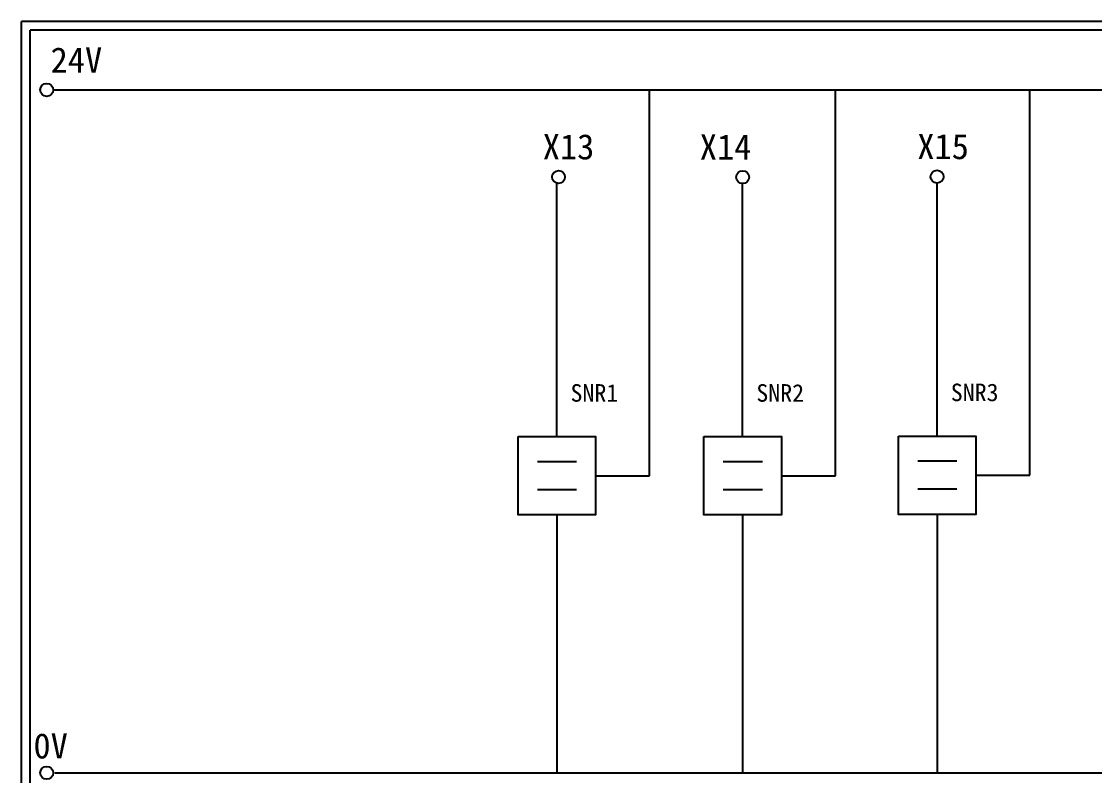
# Model space of a CAD drawing. Extents: x 275 to 562, y 265 to 469.
# Drawn here: x 274.9 to 427.8, y 361.5 to 468.9 of the extents above; entities that cross this region are included whole.
import ezdxf

# ---------------------------------------------------------------- set-up
doc = ezdxf.new("R2010")
doc.units = 0
doc.layers.get('0').update_dxf_attribs({"linetype": 'CONTINUOUS'})
doc.layers.add('圖框層', color=7, linetype='CONTINUOUS')
doc.layers.add('標尺寸層', color=3, linetype='CONTINUOUS')
doc.styles.add('STSL', font='kaiu.ttf')

msp = doc.modelspace()

# ---------------------------------------------------------------- linework, layer by layer
for p, q in [((364.39, 404.22), (364.39, 459.13)), ((390.87, 404.22), (390.87, 459.13)), ((418.56, 404.29), (418.56, 459.2)), ((351.17, 409.8), (351.17, 445.82)), ((377.64, 409.8), (377.64, 445.82)), ((405.34, 409.87), (405.34, 445.89)), ((356.68, 404.22), (364.39, 404.22)), ((383.16, 404.22), (390.87, 404.22)), ((410.85, 404.29), (418.56, 404.29)), ((351.17, 398.64), (351.17, 361.86)), ((377.64, 398.64), (377.64, 361.86)), ((405.34, 398.71), (405.34, 361.94))]:
    msp.add_line(p, q)
for points in [[(345.66, 409.8), (356.68, 409.8), (356.68, 398.64), (345.66, 398.64)], [(372.13, 409.8), (383.16, 409.8), (383.16, 398.64), (372.13, 398.64)], [(399.83, 409.87), (410.85, 409.87), (410.85, 398.71), (399.83, 398.71)]]:
    msp.add_lwpolyline(points, close=True)
at = {"layer": '圖框層', "color": 7}
for p, q in [((561.9, 468.91), (274.9, 468.91)), ((274.9, 264.95), (274.9, 468.91)), ((560.65, 467.66), (276.15, 467.66)), ((276.15, 266.2), (276.15, 467.66))]:
    msp.add_line(p, q, dxfattribs=at)
at = {"layer": '標尺寸層', "color": 7}
for p, q in [((279.42, 459.17), (557.02, 459.17)), ((348.41, 406.25), (353.98, 406.25)), ((374.88, 406.25), (380.45, 406.25)), ((402.58, 406.32), (408.15, 406.32)), ((348.41, 402.28), (353.98, 402.28)), ((374.88, 402.28), (380.45, 402.28)), ((402.58, 402.35), (408.15, 402.35)), ((279.63, 361.9), (557.5, 361.9))]:
    msp.add_line(p, q, dxfattribs=at)
for centre in [(278.5, 459.17), (351.41, 446.77), (377.64, 446.74), (405.34, 446.81), (278.5, 361.9)]:
    msp.add_circle(centre, 0.92, dxfattribs=at)

# ---------------------------------------------------------------- texts
at = {"layer": '圖框層', "color": 4, "style": 'STSL'}
for s, height, p in [('24V', 3.6, (279.05, 461.63)), ('X13', 3.6, (349.16, 449.27)), ('X14', 3.6, (371.53, 449.24)), ('X15', 3.6, (402.52, 449.31)), ('SNR3', 2.5, (407.29, 414.84)), ('SNR1', 2.5, (353.12, 414.76)), ('SNR2', 2.5, (379.59, 414.76)), ('0V', 3.6, (276.61, 363.95))]:
    msp.add_text(s, height=height, dxfattribs=at).set_placement(p)

doc.saveas('drawing.dxf')
